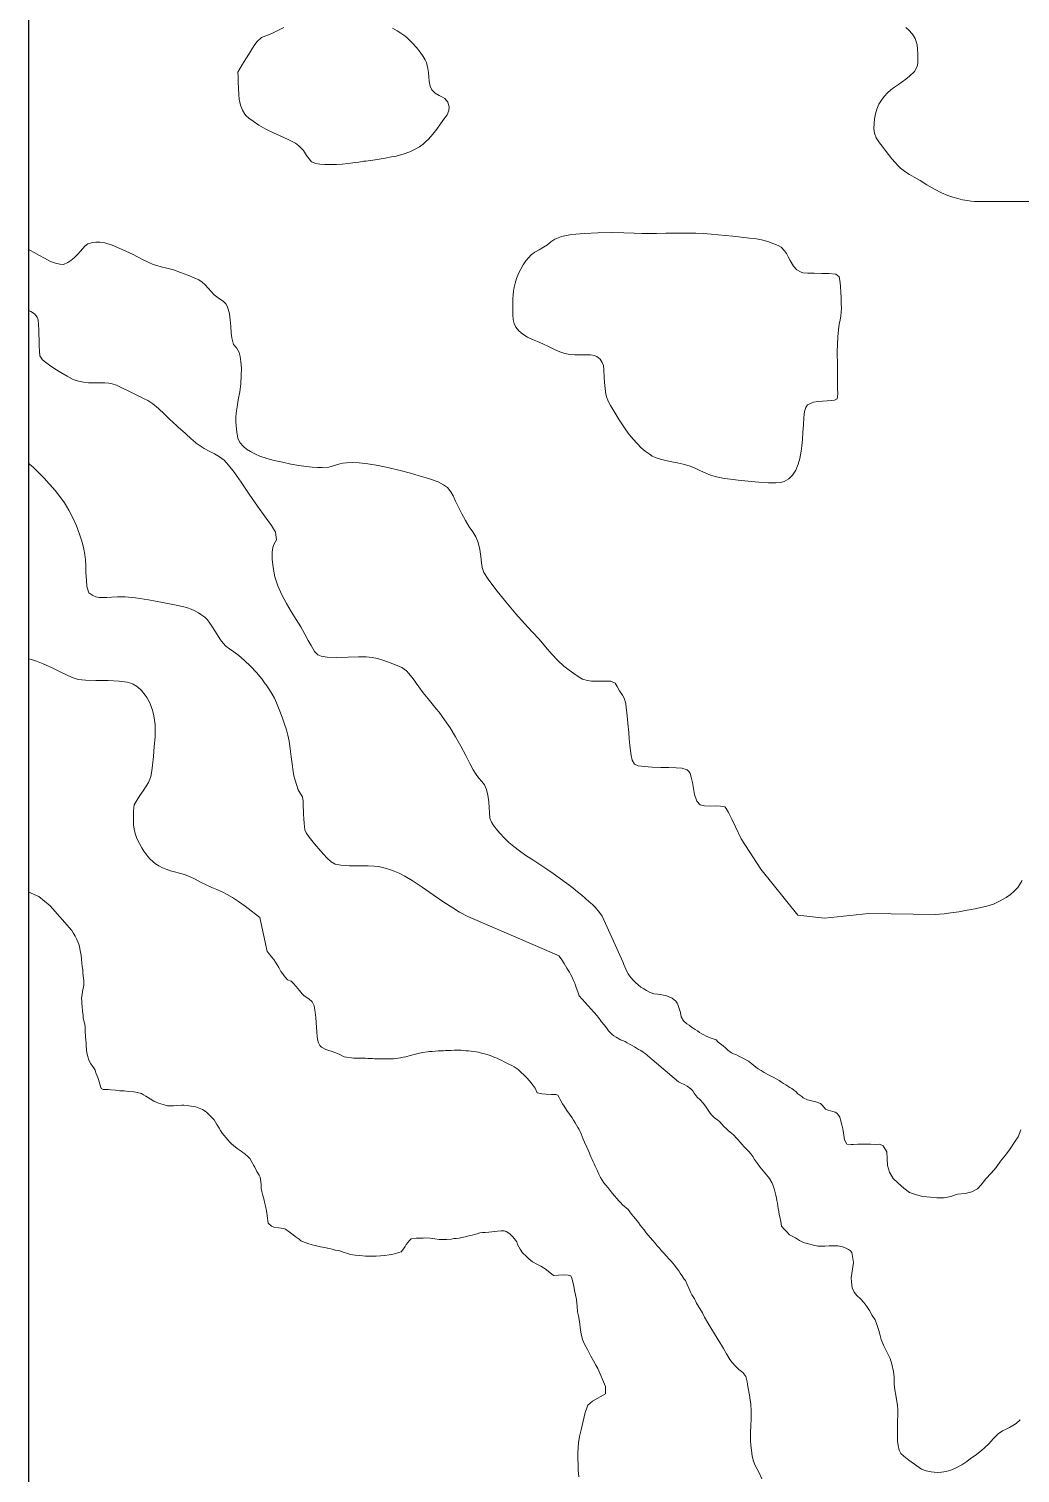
# Model space of a CAD drawing. Header units: kilometres. Extents: x 1172416 to 1173653, y 1051621 to 1052799.
# Drawn here: x 1172415.9 to 1172712.8, y 1051837.6 to 1052270.3 of the extents above; entities that cross this region are included whole.
import ezdxf

# ---------------------------------------------------------------- set-up
doc = ezdxf.new("R2010")
doc.units = ezdxf.units.KM
doc.header["$MEASUREMENT"] = 0
doc.layers.add('borde', color=1, linetype='Continuous')
doc.layers.add('terreno', color=7, linetype='Continuous')

msp = doc.modelspace()

# ---------------------------------------------------------------- linework, layer by layer
at = {"layer": 'borde', "elevation": -10}
msp.add_lwpolyline([(1172415.94072, 1052798.73106), (1173652.93033, 1052798.73106), (1173652.93033, 1051620.96949), (1172415.94072, 1051620.96949)], close=True, dxfattribs=at)
at = {"layer": 'terreno', "lineweight": 0, "ltscale": 2090}
for points, elevation in [([(1172492.28169, 1052270.74055), (1172490.28538, 1052269.70226), (1172488.63967, 1052268.96959), (1172487.34489, 1052268.47257), (1172485.5614, 1052267.68827), (1172484.3006, 1052266.55037), (1172483.63064, 1052265.66822), (1172482.86191, 1052264.52059), (1172481.95851, 1052263.08131), (1172480.9233, 1052261.38542), (1172479.914, 1052259.70764), (1172478.50483, 1052257.34898), (1172478.55964, 1052256.09117), (1172478.63106, 1052254.49239), (1172478.72514, 1052252.52871), (1172478.82574, 1052250.67106), (1172478.93019, 1052249.28146), (1172479.26261, 1052247.46388), (1172479.89064, 1052245.9547), (1172480.57606, 1052244.79179), (1172481.04955, 1052244.26196), (1172481.83175, 1052243.58054), (1172483.06616, 1052242.6412), (1172484.76251, 1052241.50797), (1172486.8973, 1052240.28578), (1172489.38808, 1052239.06922), (1172491.92253, 1052237.92689), (1172494.12835, 1052236.91403), (1172495.72837, 1052236.06538), (1172496.81587, 1052235.32337), (1172498.18775, 1052233.85564), (1172499.11047, 1052232.41682), (1172499.82351, 1052231.33604), (1172500.51527, 1052230.5332), (1172501.843, 1052229.9603), (1172503.05388, 1052229.7859), (1172504.57342, 1052229.68893), (1172506.26763, 1052229.66476), (1172507.93055, 1052229.70546), (1172508.01455, 1052229.70785), (1172509.74417, 1052229.81187), (1172511.39857, 1052229.96453), (1172512.97575, 1052230.16283), (1172514.7007, 1052230.41084), (1172516.26475, 1052230.63608), (1172516.8514, 1052230.7208), (1172519.5908, 1052231.1035), (1172522.62484, 1052231.56758), (1172524.54525, 1052231.93549), (1172525.53943, 1052232.1261), (1172528.00555, 1052232.78054), (1172530.01033, 1052233.50486), (1172531.62292, 1052234.26138), (1172532.91448, 1052235.0224), (1172533.95405, 1052235.77826), (1172534.81362, 1052236.52929), (1172535.55922, 1052237.27479), (1172536.8604, 1052238.7649), (1172538.08247, 1052240.27865), (1172539.23835, 1052241.83409), (1172540.22096, 1052243.22572), (1172541.17592, 1052244.54622), (1172541.73308, 1052245.81588), (1172541.75585, 1052246.94606), (1172541.34027, 1052248.36222), (1172540.47222, 1052249.44226), (1172539.78619, 1052249.87012), (1172538.75568, 1052250.39838), (1172537.60543, 1052251.08811), (1172536.6351, 1052252.00867), (1172536.06558, 1052253.1961), (1172535.80529, 1052254.55098), (1172535.68485, 1052255.93852), (1172535.56281, 1052257.24302), (1172535.41139, 1052258.41441), (1172535.0048, 1052260.26463), (1172534.63896, 1052261.08798), (1172534.02038, 1052262.06919), (1172533.08654, 1052263.31894), (1172531.97615, 1052264.68588), (1172530.87423, 1052265.95087), (1172529.92254, 1052266.94952), (1172529.07589, 1052267.72866), (1172528.24178, 1052268.39083), (1172527.32575, 1052269.03063), (1172526.21254, 1052269.71053), (1172524.78486, 1052270.48696)], 50), ([(1172716.52205, 1052218.57203), (1172711.89346, 1052218.63462), (1172707.12321, 1052218.62354), (1172703.13714, 1052218.58408), (1172700.5991, 1052218.56034), (1172699.1199, 1052218.58249), (1172698.0514, 1052218.67657), (1172696.86346, 1052218.86308), (1172695.51713, 1052219.13186), (1172694.0935, 1052219.46429), (1172692.64057, 1052219.8636), (1172691.06691, 1052220.41435), (1172689.24606, 1052221.22198), (1172687.11474, 1052222.34318), (1172684.87068, 1052223.62388), (1172682.77681, 1052224.86127), (1172681.04193, 1052225.8943), (1172679.66099, 1052226.72696), (1172678.57878, 1052227.406), (1172676.98619, 1052228.59071), (1172676.22775, 1052229.32624), (1172675.35425, 1052230.28526), (1172674.38492, 1052231.42485), (1172673.3701, 1052232.66822), (1172672.36517, 1052233.93466), (1172671.43656, 1052235.13744), (1172670.65465, 1052236.18687), (1172669.6615, 1052237.71738), (1172669.18532, 1052239.04626), (1172668.99864, 1052240.48949), (1172669.00394, 1052241.9376), (1172669.15827, 1052243.37941), (1172669.45056, 1052244.83184), (1172669.89081, 1052246.29798), (1172670.46321, 1052247.73071), (1172671.39914, 1052249.27314), (1172672.13701, 1052250.17361), (1172673.03971, 1052251.11685), (1172674.06153, 1052252.03364), (1172675.1597, 1052252.87478), (1172676.29909, 1052253.6691), (1172677.44849, 1052254.46447), (1172678.57272, 1052255.29472), (1172679.60998, 1052256.11658), (1172681.17652, 1052257.5339), (1172681.96755, 1052259.04967), (1172682.12348, 1052260.14846), (1172682.16348, 1052261.44473), (1172682.12904, 1052262.83766), (1172682.04762, 1052264.22436), (1172681.90863, 1052265.51379), (1172681.37054, 1052267.47143), (1172680.48957, 1052268.75243), (1172679.32256, 1052270.03311), (1172678.55909, 1052270.77263)], 40), ([(1172586.29802, 1052209.25384), (1172590.34818, 1052209.27259), (1172594.04283, 1052209.18368), (1172597.13853, 1052209.07299), (1172599.51898, 1052209.00901), (1172601.57516, 1052208.99552), (1172603.82419, 1052209.01994), (1172606.63514, 1052209.06794), (1172609.78113, 1052209.11249), (1172612.88527, 1052209.12386), (1172615.64964, 1052209.08066), (1172618.08725, 1052208.98293), (1172620.28704, 1052208.84009), (1172622.35303, 1052208.65765), (1172624.43616, 1052208.44127), (1172626.70142, 1052208.19674), (1172629.22581, 1052207.9304), (1172631.73423, 1052207.658), (1172633.86457, 1052207.39684), (1172635.35979, 1052207.15474), (1172637.25936, 1052206.62249), (1172639.0497, 1052205.92773), (1172640.34815, 1052205.41472), (1172641.15444, 1052204.93042), (1172642.17762, 1052203.82608), (1172642.75452, 1052202.9897), (1172643.32821, 1052201.98528), (1172643.88413, 1052200.9288), (1172644.90525, 1052199.18542), (1172645.90918, 1052198.13499), (1172646.98916, 1052197.50695), (1172647.70865, 1052197.19326), (1172649.22089, 1052197.16226), (1172651.1332, 1052197.1211), (1172653.4286, 1052197.06573), (1172655.48202, 1052197.00222), (1172657.5498, 1052196.86277), (1172658.58068, 1052196.0375), (1172658.86441, 1052194.37171), (1172658.97541, 1052193.07514), (1172659.06478, 1052191.48445), (1172659.13474, 1052189.76266), (1172659.1904, 1052188.10882), (1172659.22604, 1052186.6739), (1172659.20983, 1052185.42475), (1172659.10013, 1052184.27917), (1172658.87439, 1052183.13805), (1172658.59241, 1052181.83166), (1172658.33208, 1052180.17336), (1172658.15482, 1052178.06639), (1172658.05736, 1052175.78581), (1172658.01501, 1052173.69947), (1172658.00849, 1052172.08135), (1172658.02523, 1052170.84035), (1172658.05209, 1052169.79341), (1172658.10131, 1052167.8015), (1172658.11603, 1052165.91546), (1172658.10722, 1052164.1453), (1172658.12197, 1052162.46927), (1172658.15089, 1052160.97631), (1172658.02166, 1052159.51062), (1172657.17639, 1052159.12469), (1172656.21789, 1052159.00624), (1172654.97429, 1052158.90148), (1172653.58871, 1052158.79207), (1172652.19925, 1052158.65663), (1172650.91809, 1052158.45769), (1172649.08454, 1052157.68716), (1172648.56708, 1052156.91572), (1172648.23177, 1052155.68009), (1172648.01003, 1052153.89194), (1172647.85099, 1052151.73707), (1172647.70746, 1052149.47227), (1172647.54237, 1052147.32837), (1172647.3602, 1052145.41842), (1172647.17753, 1052143.83147), (1172646.81963, 1052141.64467), (1172646.33078, 1052139.8743), (1172645.59998, 1052138.0928), (1172644.63184, 1052136.59624), (1172643.54699, 1052135.46915), (1172642.12048, 1052134.69551), (1172641.06563, 1052134.4336), (1172639.56221, 1052134.28663), (1172637.40003, 1052134.29563), (1172634.49801, 1052134.48021), (1172631.28144, 1052134.77535), (1172628.30576, 1052135.0966), (1172625.99232, 1052135.37692), (1172624.23202, 1052135.63479), (1172622.78169, 1052135.9031), (1172621.42812, 1052136.22286), (1172620.07112, 1052136.6366), (1172618.64145, 1052137.19402), (1172617.08404, 1052137.91186), (1172615.41133, 1052138.68917), (1172613.64996, 1052139.39506), (1172611.84239, 1052139.92873), (1172610.08247, 1052140.31861), (1172608.47896, 1052140.62221), (1172607.11565, 1052140.88793), (1172605.03033, 1052141.36031), (1172603.4558, 1052141.88706), (1172602.61872, 1052142.32421), (1172601.62771, 1052142.96266), (1172600.50874, 1052143.80653), (1172599.31285, 1052144.84807), (1172598.09013, 1052146.06648), (1172596.88184, 1052147.41097), (1172595.72926, 1052148.81674), (1172594.66062, 1052150.23587), (1172593.65989, 1052151.67634), (1172593.07065, 1052152.58567), (1172592.69797, 1052153.16097), (1172591.76184, 1052154.68874), (1172590.88996, 1052156.1648), (1172590.13687, 1052157.47039), (1172589.54283, 1052158.54972), (1172589.08896, 1052159.59868), (1172589.0391, 1052159.78246), (1172588.74204, 1052160.87315), (1172588.47634, 1052162.53403), (1172588.2879, 1052164.35626), (1172588.1772, 1052166.01786), (1172588.1262, 1052168.17675), (1172588.12201, 1052168.21874), (1172587.9934, 1052169.43023), (1172587.62083, 1052170.41456), (1172587.02856, 1052171.32788), (1172586.01173, 1052172.14122), (1172585.21624, 1052172.45355), (1172584.12525, 1052172.65153), (1172582.70387, 1052172.71395), (1172581.08682, 1052172.70446), (1172579.45072, 1052172.70389), (1172577.92621, 1052172.79285), (1172576.45498, 1052173.04105), (1172574.93268, 1052173.51704), (1172573.28619, 1052174.24947), (1172571.56707, 1052175.11557), (1172569.8611, 1052175.95172), (1172568.23679, 1052176.64526), (1172566.69878, 1052177.27617), (1172565.23647, 1052177.97345), (1172563.85739, 1052178.83612), (1172562.65767, 1052179.83763), (1172561.75061, 1052180.9195), (1172561.21136, 1052182.04608), (1172560.95868, 1052183.26998), (1172560.86922, 1052184.66465), (1172560.84185, 1052186.26063), (1172560.8482, 1052187.91075), (1172560.8792, 1052189.42499), (1172560.93244, 1052190.67232), (1172561.03937, 1052191.76888), (1172561.2352, 1052192.88985), (1172561.5503, 1052194.1684), (1172561.98787, 1052195.56251), (1172562.54232, 1052196.98615), (1172563.205, 1052198.36132), (1172563.94111, 1052199.6418), (1172564.71187, 1052200.78644), (1172565.50036, 1052201.77114), (1172566.37345, 1052202.62723), (1172567.42394, 1052203.40114), (1172568.6946, 1052204.13908), (1172570.03425, 1052204.88131), (1172571.24669, 1052205.66697), (1172572.25483, 1052206.5137), (1172573.45901, 1052207.35431), (1172575.38068, 1052208.09925), (1172578.38122, 1052208.67318), (1172582.17067, 1052209.05873), (1172586.29802, 1052209.25384)], 50), ([(1172415.94072, 1052204.17727), (1172416.0133, 1052204.12856), (1172416.45152, 1052203.8746), (1172417.47531, 1052203.28127), (1172419.11654, 1052202.38882), (1172420.60927, 1052201.60167), (1172422.45775, 1052200.65917), (1172423.95545, 1052200.09307), (1172425.24688, 1052199.80403), (1172426.3113, 1052199.72594), (1172427.56262, 1052200.32277), (1172428.47484, 1052200.93604), (1172429.47516, 1052201.74271), (1172430.47877, 1052202.70441), (1172431.39923, 1052203.69772), (1172432.67225, 1052205.22172), (1172433.56886, 1052205.96692), (1172435.05331, 1052206.3238), (1172436.02092, 1052206.41928), (1172437.14487, 1052206.44449), (1172438.66201, 1052206.21749), (1172440.86438, 1052205.51764), (1172443.87752, 1052204.2325), (1172447.15692, 1052202.67458), (1172449.99362, 1052201.26363), (1172451.88111, 1052200.3193), (1172453.1188, 1052199.754), (1172454.20959, 1052199.38202), (1172455.56626, 1052199.03728), (1172457.24327, 1052198.62701), (1172459.20491, 1052198.08105), (1172461.37738, 1052197.35906), (1172463.52926, 1052196.54897), (1172465.394, 1052195.76556), (1172466.78023, 1052195.08792), (1172467.81537, 1052194.42168), (1172468.70405, 1052193.63774), (1172469.61166, 1052192.65287), (1172470.53661, 1052191.59509), (1172471.44008, 1052190.64221), (1172473.03178, 1052189.43151), (1172474.15998, 1052188.75468), (1172474.93275, 1052187.95021), (1172475.30188, 1052187.27788), (1172475.65641, 1052186.30246), (1172475.96576, 1052184.93482), (1172476.20806, 1052183.14682), (1172476.39422, 1052181.16656), (1172476.54694, 1052179.28516), (1172476.69209, 1052177.74174), (1172477.16639, 1052175.73681), (1172478.07495, 1052174.76395), (1172478.94043, 1052173.37687), (1172479.23597, 1052172.18116), (1172479.44226, 1052170.60902), (1172479.55728, 1052168.66043), (1172479.55162, 1052166.42627), (1172479.39072, 1052164.02438), (1172479.06104, 1052161.5757), (1172478.65495, 1052159.21368), (1172478.28679, 1052157.07984), (1172478.04914, 1052155.27364), (1172477.95363, 1052153.8681), (1172477.94234, 1052152.63298), (1172477.99061, 1052151.49713), (1172478.0825, 1052150.4405), (1172478.20406, 1052149.45501), (1172478.52517, 1052147.70837), (1172479.06538, 1052146.37279), (1172480.17797, 1052145.17888), (1172481.0994, 1052144.45108), (1172482.26202, 1052143.68342), (1172483.62537, 1052142.97569), (1172485.30786, 1052142.24343), (1172486.34751, 1052141.90322), (1172487.21988, 1052141.61824), (1172489.39869, 1052141.03827), (1172491.84351, 1052140.46156), (1172494.38415, 1052139.92628), (1172494.50425, 1052139.90484), (1172496.8073, 1052139.49247), (1172498.94279, 1052139.20032), (1172500.77271, 1052139.02478), (1172502.32427, 1052138.92396), (1172502.83941, 1052138.90033), (1172503.62662, 1052138.86598), (1172505.73825, 1052138.97275), (1172507.48481, 1052139.52487), (1172509.02946, 1052140.05205), (1172509.90674, 1052140.22112), (1172511.08228, 1052140.33357), (1172512.70814, 1052140.38609), (1172514.82359, 1052140.31687), (1172517.436, 1052140.04794), (1172520.51257, 1052139.53215), (1172523.83403, 1052138.82847), (1172527.13895, 1052138.02472), (1172530.18693, 1052137.20676), (1172532.83161, 1052136.44595), (1172534.94968, 1052135.80971), (1172536.47395, 1052135.33974), (1172538.44543, 1052134.61482), (1172540.07549, 1052133.7573), (1172541.31943, 1052132.922), (1172542.33258, 1052131.60862), (1172542.96021, 1052130.40044), (1172543.71349, 1052128.83283), (1172544.59604, 1052126.9998), (1172545.60232, 1052125.00834), (1172546.68361, 1052123.01322), (1172547.78314, 1052121.18318), (1172548.83947, 1052119.61198), (1172549.77748, 1052118.11122), (1172550.51535, 1052116.41953), (1172550.99883, 1052114.37864), (1172551.28374, 1052112.24084), (1172551.45144, 1052110.36149), (1172551.63306, 1052108.93425), (1172552.17773, 1052107.49868), (1172553.48037, 1052105.43158), (1172555.78587, 1052102.32706), (1172558.70707, 1052098.65134), (1172561.70373, 1052095.08899), (1172564.34344, 1052092.16002), (1172566.63784, 1052089.72648), (1172568.70832, 1052087.48792), (1172570.66092, 1052085.22381), (1172572.53623, 1052083.02135), (1172574.36146, 1052081.04968), (1172576.13702, 1052079.44079), (1172577.75692, 1052078.18721), (1172579.09134, 1052077.24732), (1172580.73077, 1052076.09783), (1172581.75078, 1052075.46152), (1172583.20873, 1052075.05624), (1172584.37834, 1052074.94163), (1172585.71171, 1052074.8798), (1172586.99886, 1052074.86475), (1172588.92871, 1052074.92269), (1172590.20485, 1052074.91159), (1172590.81519, 1052074.61832), (1172591.47674, 1052074.30044), (1172592.14335, 1052073.31646), (1172592.84257, 1052071.97862), (1172593.72129, 1052070.7556), (1172594.20652, 1052069.84779), (1172594.65731, 1052068.16877), (1172594.83692, 1052066.88148), (1172595.03381, 1052065.47034), (1172595.32939, 1052062.32352), (1172595.54846, 1052059.50236), (1172595.6973, 1052057.59092), (1172595.88554, 1052055.59967), (1172596.07451, 1052054.09446), (1172596.29534, 1052052.62039), (1172596.56784, 1052051.21856), (1172597.29556, 1052049.99184), (1172598.37765, 1052049.55583), (1172600.20197, 1052049.29225), (1172602.55476, 1052049.15612), (1172605.12224, 1052049.085), (1172607.6077, 1052049.02049), (1172609.78722, 1052048.93456), (1172611.45393, 1052048.80726), (1172613.02497, 1052048.38552), (1172613.6448, 1052047.78234), (1172613.95746, 1052047.21075), (1172614.27825, 1052046.17918), (1172614.6037, 1052044.57458), (1172614.93635, 1052042.708), (1172615.28029, 1052040.99748), (1172615.97872, 1052038.96659), (1172616.91298, 1052037.84284), (1172618.2063, 1052037.5758), (1172620.10078, 1052037.49756), (1172621.75182, 1052037.5112), (1172623.02697, 1052037.49711), (1172624.30019, 1052037.24898), (1172624.7285, 1052036.75492), (1172625.40396, 1052035.58399), (1172626.41731, 1052033.57654), (1172627.54417, 1052031.2456), (1172629.22162, 1052027.71215), (1172635.13939, 1052018.54495), (1172646.2066, 1052004.8143), (1172654.22211, 1052003.94632), (1172667.48548, 1052005.34275), (1172687.46429, 1052005.00515), (1172688.56789, 1052005.10726), (1172690.00934, 1052005.24594), (1172692.00341, 1052005.47317), (1172694.36902, 1052005.80713), (1172696.90414, 1052006.24989), (1172699.33404, 1052006.73416), (1172701.36516, 1052007.17059), (1172702.8017, 1052007.50425), (1172704.74391, 1052008.13327), (1172705.75389, 1052008.58397), (1172706.81054, 1052009.1079), (1172708.61298, 1052010.1193), (1172709.89386, 1052011.02728), (1172710.99736, 1052012.01344), (1172712.02834, 1052013.11129), (1172712.6157, 1052013.90905), (1172713.37305, 1052015.14063)], 40), ([(1172415.94072, 1052185.99474), (1172416.53609, 1052185.59987), (1172417.57232, 1052184.91261), (1172418.44366, 1052183.98459), (1172418.67967, 1052183.12162), (1172418.82185, 1052181.7862), (1172418.90123, 1052180.19347), (1172418.9444, 1052178.64458), (1172418.97728, 1052177.37265), (1172419.04535, 1052175.41285), (1172419.13832, 1052173.69418), (1172419.25853, 1052172.35465), (1172419.96896, 1052171.18687), (1172420.86645, 1052170.44598), (1172422.13664, 1052169.55579), (1172423.72254, 1052168.52007), (1172425.54498, 1052167.36744), (1172427.4443, 1052166.24316), (1172429.23965, 1052165.32441), (1172430.81246, 1052164.73965), (1172432.27698, 1052164.4324), (1172433.80966, 1052164.30449), (1172435.51594, 1052164.26538), (1172437.23203, 1052164.26633), (1172438.72212, 1052164.27022), (1172439.85239, 1052164.22545), (1172440.88138, 1052164.0242), (1172442.16768, 1052163.54312), (1172443.92858, 1052162.72621), (1172445.82705, 1052161.78294), (1172448.61184, 1052160.35374), (1172449.33129, 1052160.04805), (1172450.27029, 1052159.63038), (1172451.5605, 1052158.95129), (1172452.45931, 1052158.35742), (1172453.07522, 1052157.95125), (1172454.71561, 1052156.59376), (1172456.5004, 1052154.93191), (1172458.47827, 1052153.04095), (1172458.73639, 1052152.80012), (1172460.64576, 1052151.02086), (1172462.79289, 1052149.07366), (1172464.65662, 1052147.42719), (1172464.9528, 1052147.17755), (1172466.06821, 1052146.23665), (1172467.23129, 1052145.37098), (1172468.4398, 1052144.62953), (1172469.90551, 1052143.84426), (1172471.51058, 1052142.98964), (1172473.04988, 1052142.07769), (1172474.40068, 1052141.06089), (1172475.75724, 1052139.66009), (1172477.39515, 1052137.53852), (1172479.50334, 1052134.50109), (1172481.92003, 1052130.92705), (1172484.39879, 1052127.3343), (1172486.69559, 1052124.16574), (1172488.57479, 1052121.55428), (1172489.80612, 1052119.55384), (1172490.11282, 1052117.24413), (1172489.29022, 1052115.85224), (1172488.96049, 1052114.92565), (1172488.77299, 1052113.5167), (1172488.7835, 1052111.45963), (1172489.04423, 1052108.92867), (1172489.60898, 1052106.18012), (1172490.50875, 1052103.43312), (1172491.67921, 1052100.75737), (1172493.03218, 1052098.18447), (1172494.48059, 1052095.73902), (1172495.93848, 1052093.40563), (1172497.32094, 1052091.16288), (1172498.55194, 1052089.01744), (1172499.59589, 1052087.09516), (1172500.42209, 1052085.55088), (1172501.48637, 1052083.7737), (1172502.44615, 1052082.75408), (1172503.44011, 1052082.34264), (1172505.28242, 1052082.08316), (1172508.1739, 1052082.02053), (1172511.55482, 1052082.08117), (1172514.67165, 1052082.1616), (1172516.97476, 1052082.16625), (1172518.7175, 1052082.02731), (1172520.35422, 1052081.68085), (1172522.211, 1052081.10341), (1172524.10527, 1052080.42214), (1172525.72724, 1052079.8026), (1172527.62803, 1052079.00534), (1172528.96665, 1052078.02447), (1172529.75844, 1052077.21809), (1172530.64449, 1052076.13913), (1172531.63189, 1052074.76861), (1172531.92672, 1052074.34585), (1172532.74836, 1052073.16768), (1172534.03252, 1052071.41951), (1172535.50108, 1052069.58819), (1172537.10013, 1052067.65546), (1172537.93022, 1052066.61844), (1172538.75982, 1052065.58202), (1172540.41932, 1052063.33455), (1172542.06272, 1052060.89201), (1172543.6841, 1052058.23834), (1172545.26529, 1052055.40749), (1172546.7322, 1052052.6361), (1172547.99949, 1052050.21181), (1172549.01319, 1052048.34539), (1172549.86371, 1052046.94724), (1172550.67383, 1052045.85192), (1172551.52835, 1052044.88482), (1172552.34425, 1052043.83753), (1172553.00251, 1052042.49348), (1172553.41471, 1052040.72629), (1172553.63473, 1052038.77918), (1172553.74904, 1052036.98459), (1172553.83344, 1052035.6029), (1172554.0105, 1052033.86162), (1172554.43309, 1052032.6595), (1172554.9709, 1052031.84393), (1172555.84223, 1052030.7009), (1172556.97759, 1052029.34206), (1172558.27219, 1052027.93195), (1172559.64844, 1052026.60024), (1172561.14843, 1052025.32511), (1172562.84545, 1052024.04587), (1172564.77974, 1052022.71473), (1172566.8662, 1052021.34231), (1172568.98577, 1052019.95103), (1172571.0353, 1052018.56842), (1172572.95556, 1052017.24023), (1172574.69933, 1052016.01622), (1172576.23947, 1052014.92427), (1172577.63025, 1052013.91065), (1172578.94301, 1052012.89965), (1172580.23299, 1052011.83856), (1172581.48302, 1052010.76827), (1172582.6548, 1052009.75162), (1172583.72013, 1052008.8325), (1172584.67412, 1052007.98185), (1172585.52102, 1052007.14972), (1172586.85047, 1052005.55677), (1172587.5872, 1052004.54312), (1172593.92591, 1051990.63958), (1172594.11671, 1051990.03742), (1172594.34512, 1051989.30244), (1172594.94638, 1051987.95712), (1172595.38192, 1051987.1981), (1172595.81376, 1051986.58805), (1172596.3056, 1051985.98029), (1172596.85545, 1051985.3728), (1172597.55783, 1051984.65201), (1172598.3782, 1051983.93476), (1172599.2263, 1051983.27663), (1172600.0707, 1051982.76752), (1172600.91411, 1051982.25738), (1172601.75739, 1051981.77726), (1172603.0469, 1051981.25118), (1172604.2945, 1051981.13795), (1172605.06813, 1051981.01152), (1172605.93189, 1051980.85851), (1172606.64653, 1051980.7298), (1172607.33471, 1051980.48297), (1172608.56651, 1051979.89563), (1172609.65756, 1051979.03662), (1172610.03041, 1051978.4253), (1172610.40453, 1051977.754), (1172610.89036, 1051976.28616), (1172611.05622, 1051975.66889), (1172611.27136, 1051974.34179), (1172611.92695, 1051973.14476), (1172612.92998, 1051972.28434), (1172613.62413, 1051971.82952), (1172614.25929, 1051971.37343), (1172615.46703, 1051970.57797), (1172616.10106, 1051970.15087), (1172616.7652, 1051969.69592), (1172617.39907, 1051969.29882), (1172618.06182, 1051968.93186), (1172618.72241, 1051968.5949), (1172619.95293, 1051968.06656), (1172621.14877, 1051967.68607), (1172621.71897, 1051967.43569), (1172622.32894, 1051966.80048), (1172623.84218, 1051965.68741), (1172624.54229, 1051965.0256), (1172625.24125, 1051964.39379), (1172626.36115, 1051963.56592), (1172626.96148, 1051963.28668), (1172627.65081, 1051963.00985), (1172628.37126, 1051962.70417), (1172629.54421, 1051962.08455), (1172630.08554, 1051961.80404), (1172631.38228, 1051961.01098), (1172632.44092, 1051960.24083), (1172633.59336, 1051959.2951), (1172634.31878, 1051958.78242), (1172635.19332, 1051958.24344), (1172636.12799, 1051957.67773), (1172637.00255, 1051957.13875), (1172637.78341, 1051956.74633), (1172638.56527, 1051956.35292), (1172639.94861, 1051955.65127), (1172640.61161, 1051955.22531), (1172641.3069, 1051954.74149), (1172641.94078, 1051954.34441), (1172642.63365, 1051953.94958), (1172643.83913, 1051953.21312), (1172644.38274, 1051952.87261), (1172645.01789, 1051952.41653), (1172645.56418, 1051951.92801), (1172646.23414, 1051951.29508), (1172647.35518, 1051950.43721), (1172647.83993, 1051950.06642), (1172649.10072, 1051949.47922), (1172650.32415, 1051949.18786), (1172651.60671, 1051948.86877), (1172653.01309, 1051948.37425), (1172653.53505, 1051947.73761), (1172654.51292, 1051946.69807), (1172655.23238, 1051946.39239), (1172655.94943, 1051946.17568), (1172657.35211, 1051945.83015), (1172657.86586, 1051945.45951), (1172658.38543, 1051944.91088), (1172658.72943, 1051944.26843), (1172658.9591, 1051943.47544), (1172659.32708, 1051941.97405), (1172659.7178, 1051940.74077), (1172659.84269, 1051939.47028), (1172659.94856, 1051938.85073), (1172660.16599, 1051937.46465), (1172660.88283, 1051936.20988), (1172662.18943, 1051936.09892), (1172662.84139, 1051936.11694), (1172664.2033, 1051936.15523), (1172665.15022, 1051936.18261), (1172665.89018, 1051936.20305), (1172667.25322, 1051936.21235), (1172667.99432, 1051936.20277), (1172669.36091, 1051936.09309), (1172670.67231, 1051936.23816), (1172671.74776, 1051935.7271), (1172672.88211, 1051933.93523), (1172672.96954, 1051931.89552), (1172673.00026, 1051929.79553), (1172673.6707, 1051927.76351), (1172674.74733, 1051925.91237), (1172676.28506, 1051924.47639), (1172677.94007, 1051922.98394), (1172679.65, 1051921.72578), (1172681.7605, 1051920.99749), (1172683.63392, 1051920.50012), (1172685.91199, 1051920.29965), (1172687.83906, 1051920.09454), (1172690.05604, 1051920.12681), (1172692.03215, 1051920.56297), (1172694.00617, 1051921.23314), (1172696.33636, 1051921.44194), (1172698.31346, 1051921.87911), (1172699.99113, 1051922.83693), (1172701.08175, 1051924.01904), (1172702.51337, 1051925.84778), (1172704.06482, 1051927.50406), (1172705.55698, 1051929.21707), (1172706.87035, 1051931.10226), (1172708.36224, 1051932.87427), (1172709.73461, 1051934.76074), (1172711.04743, 1051936.76294), (1172712.13188, 1051938.41106), (1172712.97642, 1051940.46509)], 30), ([(1172415.94072, 1052140.12575), (1172416.13126, 1052139.95222), (1172416.74965, 1052139.38979), (1172417.1968, 1052138.9831), (1172418.76805, 1052137.44027), (1172420.47531, 1052135.67506), (1172422.03318, 1052133.99417), (1172422.17692, 1052133.83882), (1172423.75931, 1052132.04303), (1172425.2198, 1052130.22869), (1172426.58483, 1052128.29387), (1172427.16934, 1052127.32752), (1172427.87276, 1052126.16471), (1172429.06748, 1052123.86209), (1172430.14779, 1052121.43194), (1172431.08635, 1052118.94514), (1172431.8484, 1052116.56753), (1172432.39705, 1052114.49094), (1172432.71481, 1052112.8183), (1172432.86986, 1052111.29393), (1172432.94884, 1052109.57118), (1172433.03073, 1052107.43543), (1172433.1431, 1052105.19682), (1172433.3049, 1052103.29545), (1172433.88799, 1052101.33803), (1172435.10985, 1052100.51764), (1172435.98437, 1052100.20366), (1172436.9764, 1052099.99423), (1172438.0578, 1052099.91924), (1172439.28173, 1052099.95189), (1172440.72135, 1052100.05457), (1172442.47592, 1052100.1707), (1172444.76805, 1052100.1703), (1172447.84546, 1052099.90652), (1172451.78353, 1052099.2947), (1172455.94946, 1052098.49993), (1172459.53514, 1052097.75347), (1172461.94974, 1052097.22361), (1172463.46664, 1052096.8326), (1172464.5755, 1052096.44371), (1172465.67186, 1052095.94875), (1172466.76565, 1052095.35978), (1172467.77066, 1052094.72138), (1172468.62881, 1052094.05132), (1172469.39644, 1052093.27683), (1172470.155, 1052092.30427), (1172470.96471, 1052091.08094), (1172471.79501, 1052089.72669), (1172472.59118, 1052088.40731), (1172473.32456, 1052087.25262), (1172474.07019, 1052086.25901), (1172474.92827, 1052085.39094), (1172475.98204, 1052084.58976), (1172477.26018, 1052083.71162), (1172478.77446, 1052082.59056), (1172480.5094, 1052081.11249), (1172482.33561, 1052079.36083), (1172484.09446, 1052077.47085), (1172485.65232, 1052075.57694), (1172486.71817, 1052074.13687), (1172486.96461, 1052073.8039), (1172488.00873, 1052072.27764), (1172488.79248, 1052071.0452), (1172489.44104, 1052069.85213), (1172490.10995, 1052068.36612), (1172490.89687, 1052066.40055), (1172490.90722, 1052066.37469), (1172491.74863, 1052064.13745), (1172492.5064, 1052062.03282), (1172493.08138, 1052060.31438), (1172493.51072, 1052058.73627), (1172493.8651, 1052056.9298), (1172494.19662, 1052054.65919), (1172494.49985, 1052052.23345), (1172494.75277, 1052050.09548), (1172494.94484, 1052048.56729), (1172495.31221, 1052046.54585), (1172495.57289, 1052045.54), (1172496.13087, 1052043.60546), (1172496.55381, 1052042.32734), (1172497.17737, 1052041.35017), (1172497.86942, 1052040.2663), (1172498.0837, 1052038.9112), (1172498.09555, 1052037.21516), (1172498.12627, 1052036.19624), (1172498.1887, 1052035.02145), (1172498.28586, 1052033.69382), (1172498.39601, 1052032.36425), (1172498.59432, 1052030.35505), (1172498.94743, 1052029.46963), (1172499.8445, 1052028.16769), (1172501.44466, 1052026.21098), (1172503.38209, 1052023.9828), (1172505.16026, 1052022.02391), (1172506.45923, 1052020.74883), (1172507.67449, 1052020.06241), (1172509.38206, 1052019.7443), (1172511.94388, 1052019.60314), (1172514.87929, 1052019.55272), (1172517.49753, 1052019.53382), (1172519.28882, 1052019.4941), (1172520.48336, 1052019.39563), (1172521.49231, 1052019.20229), (1172522.64782, 1052018.88961), (1172523.95483, 1052018.47464), (1172525.3392, 1052017.98201), (1172526.782, 1052017.39364), (1172528.49712, 1052016.52752), (1172530.75259, 1052015.15588), (1172533.697, 1052013.16137), (1172536.99185, 1052010.86147), (1172540.17715, 1052008.67807), (1172542.86027, 1052006.95838), (1172544.92708, 1052005.72986), (1172547.39358, 1052004.35719), (1172574.70254, 1051992.62478), (1172574.75591, 1051992.54402), (1172575.49934, 1051991.38039), (1172576.18249, 1051990.27348), (1172576.58662, 1051989.6033), (1172577.01962, 1051988.96327), (1172577.42146, 1051988.35309), (1172577.79432, 1051987.74078), (1172578.16831, 1051987.09946), (1172578.51231, 1051986.45702), (1172579.05102, 1051985.22744), (1172579.30602, 1051984.58358), (1172579.59341, 1051983.85086), (1172579.82183, 1051983.11587), (1172580.30183, 1051981.82602), (1172580.75156, 1051980.59402), (1172586.10556, 1051974.6114), (1172586.99799, 1051973.45047), (1172587.33842, 1051972.927), (1172588.25857, 1051971.82719), (1172589.08859, 1051970.75397), (1172589.5203, 1051970.17393), (1172590.49703, 1051969.16439), (1172591.13231, 1051968.67829), (1172591.82746, 1051968.22348), (1172593.12307, 1051967.46042), (1172593.72226, 1051967.21018), (1172594.44173, 1051966.90449), (1172595.13332, 1051966.56867), (1172595.82506, 1051966.20285), (1172596.54921, 1051965.74917), (1172597.24221, 1051965.32435), (1172598.50769, 1051964.58916), (1172599.16942, 1051964.2232), (1172599.83344, 1051963.79724), (1172600.52857, 1051963.34243), (1172601.22513, 1051962.79861), (1172601.89397, 1051962.19566), (1172602.5628, 1051961.59173), (1172610.4262, 1051954.90967), (1172611.0578, 1051954.57159), (1172612.31973, 1051953.95538), (1172613.01032, 1051953.61955), (1172614.15908, 1051952.82181), (1172614.7112, 1051952.15633), (1172615.17432, 1051951.48742), (1172616.06801, 1051950.26849), (1172616.98397, 1051949.42767), (1172617.89159, 1051948.43881), (1172618.28794, 1051947.93661), (1172618.73808, 1051947.26465), (1172619.12198, 1051946.64339), (1172619.9602, 1051945.5262), (1172620.38553, 1051945.02813), (1172621.38838, 1051943.9937), (1172622.10566, 1051943.50798), (1172622.8736, 1051942.88251), (1172624.06692, 1051941.53194), (1172624.72496, 1051940.88194), (1172625.36159, 1051940.32286), (1172626.41579, 1051939.43066), (1172626.94195, 1051938.97007), (1172627.95382, 1051937.93269), (1172628.32904, 1051937.4544), (1172628.78859, 1051936.91049), (1172629.3829, 1051936.20519), (1172630.08765, 1051935.40241), (1172630.84788, 1051934.71288), (1172631.51912, 1051934.02093), (1172632.10251, 1051933.29659), (1172632.68945, 1051932.45325), (1172633.24625, 1051931.63977), (1172634.07995, 1051930.41856), (1172634.85083, 1051929.37306), (1172635.34053, 1051928.79429), (1172635.83238, 1051928.18653), (1172636.32195, 1051927.63676), (1172637.27351, 1051926.44908), (1172637.67395, 1051925.9269), (1172638.36065, 1051924.70199), (1172638.67707, 1051923.96941), (1172639.19302, 1051922.47271), (1172639.42142, 1051921.73872), (1172639.62339, 1051920.8846), (1172639.79521, 1051920.06034), (1172639.93363, 1051919.32294), (1172640.07419, 1051918.55654), (1172640.21486, 1051917.76113), (1172640.3277, 1051916.93461), (1172640.50094, 1051916.02035), (1172640.64517, 1051915.10596), (1172640.78446, 1051914.39857), (1172641.0876, 1051913.07389), (1172641.22688, 1051912.36648), (1172641.33744, 1051911.59894), (1172641.59179, 1051911.31011), (1172641.85842, 1051910.96232), (1172642.83161, 1051910.07077), (1172643.71933, 1051909.05881), (1172644.92214, 1051908.47033), (1172645.46361, 1051908.15982), (1172646.70149, 1051907.33549), (1172647.48337, 1051906.94209), (1172648.20268, 1051906.66639), (1172649.42738, 1051906.31604), (1172650.89034, 1051905.91278), (1172652.20162, 1051905.65282), (1172653.68379, 1051905.63567), (1172654.30575, 1051905.65256), (1172655.60866, 1051905.68958), (1172656.88043, 1051905.75546), (1172658.21348, 1051905.76263), (1172659.52591, 1051905.47368), (1172660.12382, 1051905.28344), (1172661.38576, 1051904.66723), (1172661.96191, 1051904.20888), (1172662.38907, 1051903.74682), (1172662.86787, 1051900.76885), (1172662.13011, 1051896.16614), (1172662.23472, 1051894.95655), (1172662.43112, 1051893.14235), (1172663.06208, 1051891.86118), (1172663.88873, 1051890.86794), (1172664.95955, 1051889.83784), (1172665.99075, 1051888.72654), (1172666.81997, 1051887.61131), (1172667.65293, 1051886.33408), (1172668.48864, 1051884.89585), (1172669.32297, 1051883.53861), (1172669.87549, 1051882.13509), (1172670.43469, 1051880.36856), (1172670.73754, 1051879.3239), (1172671.172, 1051877.71581), (1172671.81222, 1051875.95065), (1172672.82052, 1051873.9502), (1172673.82746, 1051872.03073), (1172674.38549, 1051870.3042), (1172674.87256, 1051868.13132), (1172675.02777, 1051866.35692), (1172675.06611, 1051864.33797), (1172675.26115, 1051862.60477), (1172675.53461, 1051860.99394), (1172675.76159, 1051859.7049), (1172676.03762, 1051857.97308), (1172676.10378, 1051856.6413), (1172676.09269, 1051855.14614), (1172676.05121, 1051853.08483), (1172676.04956, 1051851.0647), (1172676.05028, 1051848.96357), (1172676.08313, 1051847.26761), (1172676.18929, 1051845.93702), (1172676.49882, 1051844.52836), (1172677.00348, 1051843.52864), (1172677.90837, 1051842.69777), (1172679.38495, 1051841.51352), (1172681.80209, 1051839.78259), (1172683.23454, 1051838.84115), (1172684.57812, 1051838.30133), (1172686.07858, 1051838.00726), (1172687.93928, 1051837.88086), (1172689.19106, 1051837.94563), (1172690.60145, 1051838.09417), (1172692.00874, 1051838.48471), (1172693.60934, 1051839.24316), (1172695.33037, 1051840.12417), (1172696.84584, 1051841.12324), (1172697.91989, 1051841.99226), (1172699.31555, 1051842.94877), (1172701.18696, 1051844.39851), (1172702.05902, 1051845.26361), (1172703.4482, 1051846.54311), (1172704.71381, 1051847.94106), (1172706.18123, 1051849.38393), (1172707.4549, 1051850.33787), (1172708.61762, 1051850.84429), (1172709.53754, 1051851.30657), (1172711.57407, 1051852.51806), (1172712.76499, 1051853.63164)], 20), ([(1172415.94072, 1052081.5806), (1172416.62611, 1052081.41596), (1172417.01862, 1052081.28848), (1172418.17453, 1052080.9131), (1172420.16833, 1052080.11627), (1172422.67173, 1052078.98579), (1172425.30669, 1052077.7309), (1172427.58596, 1052076.62038), (1172429.22156, 1052075.8639), (1172430.73467, 1052075.42787), (1172432.84776, 1052075.22063), (1172436.02231, 1052075.14332), (1172439.68378, 1052075.08825), (1172442.99667, 1052074.94157), (1172445.32229, 1052074.6213), (1172446.79746, 1052074.17211), (1172447.16649, 1052073.95379), (1172448.48818, 1052073.17187), (1172449.66524, 1052072.09625), (1172450.79164, 1052070.72537), (1172451.33138, 1052069.92582), (1172451.83244, 1052069.05309), (1172452.28792, 1052068.09013), (1172452.69294, 1052067.01095), (1172452.92087, 1052066.22502), (1172453.04254, 1052065.80548), (1172453.33351, 1052064.51976), (1172453.56057, 1052063.21273), (1172453.71671, 1052061.88437), (1172453.77406, 1052060.29853), (1172453.70195, 1052058.16008), (1172453.49102, 1052055.33092), (1172453.21104, 1052052.29744), (1172452.95302, 1052049.7041), (1172452.78181, 1052048.0192), (1172452.47575, 1052046.29668), (1172452.19335, 1052045.51733), (1172451.7407, 1052044.57018), (1172451.06604, 1052043.40798), (1172450.15936, 1052042.02769), (1172449.18385, 1052040.61411), (1172448.34441, 1052039.40015), (1172447.50263, 1052037.82615), (1172447.36042, 1052037.00645), (1172447.29164, 1052035.87806), (1172447.26584, 1052034.53586), (1172447.26624, 1052033.15178), (1172447.29426, 1052031.85183), (1172447.42314, 1052030.58234), (1172447.74235, 1052029.24375), (1172448.30514, 1052027.78225), (1172449.01798, 1052026.31447), (1172449.74812, 1052024.99877), (1172450.39599, 1052023.9517), (1172451.60442, 1052022.36019), (1172452.2819, 1052021.62027), (1172453.0443, 1052020.89276), (1172453.89753, 1052020.20666), (1172454.85146, 1052019.58504), (1172455.90911, 1052019.0289), (1172457.07644, 1052018.53827), (1172458.32349, 1052018.11302), (1172459.49214, 1052017.7714), (1172461.08519, 1052017.34774), (1172462.14155, 1052017.06761), (1172463.04301, 1052016.76576), (1172464.24239, 1052016.26628), (1172465.71384, 1052015.54004), (1172467.35488, 1052014.68958), (1172469.04087, 1052013.84733), (1172470.67237, 1052013.11383), (1172472.24754, 1052012.44808), (1172473.79076, 1052011.77418), (1172475.33635, 1052011.01728), (1172476.9547, 1052010.09871), (1172478.72516, 1052008.94083), (1172480.66182, 1052007.5267), (1172482.50553, 1052006.09914), (1172485.04408, 1052004.06876), (1172487.2904, 1051993.87153), (1172487.94689, 1051993.12252), (1172488.62169, 1051992.31159), (1172489.23635, 1051991.52839), (1172489.79201, 1051990.74391), (1172490.31881, 1051989.92929), (1172490.75548, 1051989.14127), (1172491.38333, 1051987.88509), (1172491.93544, 1051987.2196), (1172492.39729, 1051986.6097), (1172492.888, 1051986.03093), (1172493.34985, 1051985.42203), (1172494.51681, 1051985.0104), (1172495.09538, 1051984.46305), (1172495.98313, 1051983.45109), (1172496.93694, 1051982.20443), (1172497.79469, 1051981.19134), (1172498.28184, 1051980.73057), (1172498.9794, 1051980.18776), (1172499.73141, 1051979.7642), (1172500.76473, 1051978.84493), (1172501.39016, 1051977.67775), (1172501.60531, 1051976.34967), (1172501.68219, 1051975.72998), (1172501.76501, 1051974.90231), (1172501.81772, 1051974.10352), (1172501.9487, 1051972.59602), (1172502.04827, 1051971.17739), (1172502.14444, 1051969.84576), (1172502.27173, 1051968.48627), (1172502.42787, 1051967.1579), (1172502.65289, 1051966.51191), (1172503.02928, 1051965.7816), (1172503.57785, 1051965.23411), (1172504.81191, 1051964.58777), (1172505.43996, 1051964.36867), (1172506.72594, 1051963.9596), (1172507.53325, 1051963.68631), (1172508.34284, 1051963.35403), (1172509.06343, 1051963.01835), (1172510.32537, 1051962.40215), (1172511.07013, 1051962.24558), (1172512.52586, 1051962.10831), (1172513.18135, 1051962.00833), (1172514.60354, 1051961.98891), (1172515.43361, 1051961.98274), (1172516.76893, 1051961.93192), (1172517.45116, 1051961.89207), (1172518.78647, 1051961.84024), (1172519.4687, 1051961.8004), (1172520.23993, 1051961.76297), (1172521.69324, 1051961.71468), (1172522.31519, 1051961.73255), (1172523.11528, 1051961.72526), (1172524.53732, 1051961.73584), (1172525.15928, 1051961.75271), (1172526.51763, 1051961.91002), (1172527.19603, 1051962.04716), (1172527.9913, 1051962.21784), (1172528.78656, 1051962.38854), (1172530.11009, 1051962.72268), (1172530.90408, 1051962.95236), (1172532.46333, 1051963.3516), (1172533.75787, 1051963.68461), (1172535.26294, 1051963.90459), (1172535.94275, 1051963.95373), (1172536.74156, 1051964.00543), (1172537.62837, 1051964.06053), (1172538.51617, 1051964.11464), (1172540.11393, 1051964.18904), (1172540.73589, 1051964.20691), (1172541.53468, 1051964.25961), (1172542.39363, 1051964.28359), (1172543.25157, 1051964.30755), (1172543.96253, 1051964.32784), (1172545.3557, 1051964.30729), (1172546.78129, 1051964.19987), (1172547.55251, 1051964.16244), (1172548.35501, 1051964.06614), (1172549.1585, 1051963.96985), (1172550.58776, 1051963.71445), (1172551.81133, 1051963.3931), (1172552.40911, 1051963.23185), (1172553.21515, 1051963.01756), (1172554.02247, 1051962.74428), (1172555.4601, 1051962.19189), (1172556.12044, 1051961.91393), (1172556.81104, 1051961.57811), (1172557.53163, 1051961.24242), (1172558.28236, 1051960.87886), (1172559.09436, 1051960.4576), (1172559.84623, 1051960.06306), (1172560.59682, 1051959.7295), (1172561.22842, 1051959.3914), (1172562.40718, 1051958.59481), (1172562.95347, 1051958.1063), (1172563.4719, 1051957.58767), (1172564.02033, 1051957.07018), (1172565.02592, 1051956.09076), (1172565.82225, 1051955.16439), (1172566.22042, 1051954.7022), (1172566.68113, 1051954.1223), (1172567.51469, 1051952.93108), (1172567.86095, 1051952.22964), (1172568.11609, 1051951.55478), (1172569.4875, 1051951.26811), (1172570.88295, 1051951.18855), (1172572.30755, 1051951.08013), (1172573.76072, 1051951.06185), (1172574.35749, 1051950.9016), (1172574.7339, 1051950.1713), (1172575.0479, 1051949.52772), (1172575.76474, 1051948.27395), (1172576.26013, 1051947.5472), (1172577.06484, 1051946.32484), (1172577.83712, 1051945.19135), (1172578.57927, 1051944.0867), (1172578.98454, 1051943.38654), (1172579.50907, 1051942.63092), (1172579.91548, 1051941.90176), (1172580.34859, 1051941.23271), (1172580.72144, 1051940.62041), (1172581.03758, 1051939.94783), (1172581.32271, 1051939.27411), (1172581.58125, 1051938.51125), (1172581.93007, 1051937.69182), (1172582.34015, 1051936.81366), (1172583.03637, 1051935.26277), (1172583.76654, 1051933.50604), (1172584.0214, 1051932.89018), (1172584.3064, 1051932.24646), (1172584.56253, 1051931.5726), (1172584.87653, 1051930.92902), (1172585.19152, 1051930.28644), (1172585.53552, 1051929.64399), (1172586.13337, 1051928.38667), (1172586.64195, 1051927.18595), (1172587.08457, 1051926.19093), (1172587.58138, 1051925.37519), (1172588.13477, 1051924.65071), (1172588.74943, 1051923.8675), (1172589.39408, 1051923.08542), (1172590.03887, 1051922.27436), (1172590.68467, 1051921.4623), (1172591.32833, 1051920.68122), (1172591.97171, 1051919.95815), (1172592.61523, 1051919.20609), (1172593.1962, 1051918.57074), (1172593.71363, 1051918.05109), (1172595.35551, 1051916.58659), (1172596.40075, 1051915.25334), (1172597.10453, 1051914.44255), (1172597.99581, 1051913.3126), (1172598.48766, 1051912.70384), (1172599.01106, 1051911.97821), (1172599.50403, 1051911.34045), (1172600.14883, 1051910.52838), (1172600.82602, 1051909.62946), (1172601.96039, 1051908.26863), (1172602.72659, 1051907.37111), (1172603.43152, 1051906.53132), (1172604.10502, 1051905.78038), (1172604.74742, 1051905.05731), (1172605.39207, 1051904.27525), (1172606.09572, 1051903.49545), (1172606.82951, 1051902.6868), (1172607.59329, 1051901.87828), (1172608.26581, 1051901.12635), (1172609.27737, 1051899.93995), (1172610.07723, 1051898.89658), (1172610.54036, 1051898.22768), (1172611.00461, 1051897.52979), (1172611.46774, 1051896.86089), (1172612.16889, 1051895.75506), (1172612.57665, 1051895.38092), (1172613.05424, 1051894.18006), (1172613.59168, 1051893.00947), (1172614.13181, 1051891.69089), (1172614.44681, 1051891.04831), (1172615.22151, 1051889.82582), (1172615.56537, 1051889.21336), (1172615.8805, 1051888.54078), (1172617.64976, 1051885.69379), (1172618.24093, 1051884.37143), (1172619.53516, 1051882.17429), (1172620.11963, 1051881.21592), (1172621.28638, 1051879.34021), (1172622.87011, 1051876.82538), (1172623.33102, 1051875.98545), (1172623.91567, 1051874.9871), (1172624.79494, 1051873.42806), (1172625.83794, 1051871.71077), (1172626.54222, 1051870.79498), (1172627.49362, 1051869.6423), (1172628.52207, 1051868.69201), (1172629.71152, 1051867.74544), (1172630.6241, 1051866.55159), (1172630.97619, 1051865.02313), (1172631.20573, 1051863.61309), (1172631.70086, 1051860.99623), (1172631.93077, 1051859.5062), (1172632.07399, 1051858.37779), (1172632.19589, 1051856.23922), (1172632.21419, 1051855.31025), (1172632.1968, 1051854.09808), (1172632.082, 1051851.67141), (1172631.99386, 1051849.97289), (1172631.97491, 1051848.88174), (1172632.04381, 1051847.38797), (1172632.14997, 1051846.05737), (1172632.30127, 1051844.48398), (1172632.49629, 1051842.75077), (1172632.89057, 1051841.1825), (1172633.43933, 1051839.94096), (1172633.98656, 1051838.82041), (1172634.48884, 1051837.90068), (1172635.45578, 1051835.98003)], 10)]:
    msp.add_lwpolyline(points, dxfattribs=dict(at, elevation=elevation))
msp.add_lwpolyline([(1172415.94072, 1052011.6539), (1172418.91598, 1052010.41826), (1172422.33383, 1052007.62089), (1172428.77853, 1052000.20426), (1172429.18596, 1051999.46809), (1172429.74758, 1051998.47664), (1172430.24807, 1051997.51288), (1172430.85174, 1051996.0776), (1172431.04774, 1051995.43147), (1172431.2173, 1051994.66519), (1172431.42167, 1051993.72309), (1172431.56947, 1051992.68971), (1172431.71966, 1051991.56834), (1172431.83985, 1051990.44583), (1172431.92979, 1051989.38117), (1172432.0453, 1051988.40664), (1172432.13054, 1051987.491), (1172432.21451, 1051986.63333), (1172432.40081, 1051985.2761), (1172432.3501, 1051983.91179), (1172432.25127, 1051983.22729), (1172432.12256, 1051982.51265), (1172431.86603, 1051981.11238), (1172431.72507, 1051979.80465), (1172431.74536, 1051979.0937), (1172431.76806, 1051978.29475), (1172431.85216, 1051977.40809), (1172432.03974, 1051975.99087), (1172432.16461, 1051974.72038), (1172432.18377, 1051974.03943), (1172432.45792, 1051972.71361), (1172432.68264, 1051972.12762), (1172432.76688, 1051971.21095), (1172432.83518, 1051969.85018), (1172432.90121, 1051968.54841), (1172432.99709, 1051967.27676), (1172433.04411, 1051966.62594), (1172433.06681, 1051965.82701), (1172433.16878, 1051964.31839), (1172433.38281, 1051963.0203), (1172433.54753, 1051962.43302), (1172433.77708, 1051961.66904), (1172434.06222, 1051960.99532), (1172434.46861, 1051960.26615), (1172435.32862, 1051959.19307), (1172435.7353, 1051958.40489), (1172436.02511, 1051957.58318), (1172436.53978, 1051956.14649), (1172436.73566, 1051955.52935), (1172437.18906, 1051954.14936), (1172437.60994, 1051952.88723), (1172438.18141, 1051952.57685), (1172438.98262, 1051952.54056), (1172439.72371, 1051952.53199), (1172440.46592, 1051952.49342), (1172441.89165, 1051952.35601), (1172443.19938, 1051952.21505), (1172444.50583, 1051952.13309), (1172445.75344, 1051952.01984), (1172447.35843, 1051951.82826), (1172448.01165, 1051951.78727), (1172449.62246, 1051951.41771), (1172450.25534, 1051951.02061), (1172450.94935, 1051950.59579), (1172452.21722, 1051949.7726), (1172453.36244, 1051949.09387), (1172454.05303, 1051948.75704), (1172454.74349, 1051948.45121), (1172455.43041, 1051948.26238), (1172456.11617, 1051948.10453), (1172457.46001, 1051947.72774), (1172458.2035, 1051947.63017), (1172459.23928, 1051947.68896), (1172460.27395, 1051947.77674), (1172461.72257, 1051947.87745), (1172462.37452, 1051947.89547), (1172463.83266, 1051947.6702), (1172465.23066, 1051947.47165), (1172465.88629, 1051947.34268), (1172467.3828, 1051946.82157), (1172467.95412, 1051946.54119), (1172468.67714, 1051946.11752), (1172469.22329, 1051945.65802), (1172470.25774, 1051944.70974), (1172470.83758, 1051944.10339), (1172471.38856, 1051943.46789), (1172471.82281, 1051942.76886), (1172472.2268, 1051942.12768), (1172472.91123, 1051940.96179), (1172473.2865, 1051940.26147), (1172473.78203, 1051939.50473), (1172474.36427, 1051938.81037), (1172474.9164, 1051938.14388), (1172475.46837, 1051937.5074), (1172476.04821, 1051936.90205), (1172476.62805, 1051936.29569), (1172477.20547, 1051935.77933), (1172478.2965, 1051934.92032), (1172479.5054, 1051934.09587), (1172480.04928, 1051933.69635), (1172480.62529, 1051933.268), (1172481.65861, 1051932.34871), (1172482.08691, 1051931.85666), (1172482.89403, 1051930.54632), (1172483.23787, 1051929.93387), (1172483.55186, 1051929.29029), (1172484.23985, 1051928.00639), (1172484.92302, 1051926.89948), (1172485.1756, 1051926.34361), (1172485.31388, 1051925.63622), (1172485.47472, 1051924.15886), (1172485.49743, 1051922.92389), (1172485.65257, 1051922.03055), (1172485.98203, 1051920.85501), (1172486.34873, 1051919.41262), (1172486.51459, 1051918.79534), (1172486.8152, 1051917.58866), (1172487.06048, 1051916.23271), (1172487.19862, 1051915.55531), (1172487.3596, 1051914.04897), (1172487.47028, 1051913.25143), (1172487.5807, 1051912.51389), (1172488.58275, 1051911.65348), (1172489.33107, 1051911.37791), (1172490.76147, 1051911.09252), (1172492.13047, 1051910.89384), (1172492.75726, 1051910.73373), (1172493.87602, 1051909.93584), (1172495.05618, 1051909.05025), (1172495.69247, 1051908.56417), (1172496.26749, 1051908.1358), (1172496.8425, 1051907.70744), (1172497.38751, 1051907.27893), (1172498.61931, 1051906.69159), (1172499.42663, 1051906.4173), (1172500.7716, 1051906.0105), (1172501.66662, 1051905.79863), (1172502.47252, 1051905.61435), (1172503.24617, 1051905.48792), (1172504.43718, 1051905.2844), (1172505.80986, 1051904.93773), (1172506.76503, 1051904.69814), (1172507.68906, 1051904.4874), (1172509.00148, 1051904.19845), (1172510.34658, 1051903.76164), (1172511.06476, 1051903.51595), (1172512.28947, 1051903.1646), (1172513.65959, 1051902.93692), (1172515.02519, 1051902.82722), (1172516.74917, 1051902.63819), (1172518.11221, 1051902.64749), (1172519.88922, 1051902.66771), (1172521.19213, 1051902.70474), (1172522.4915, 1051902.85976), (1172523.84972, 1051903.04605), (1172524.55825, 1051903.15534), (1172525.38252, 1051903.32616), (1172526.70478, 1051903.7193), (1172527.37964, 1051903.97543), (1172527.78042, 1051904.46032), (1172528.57829, 1051905.57907), (1172528.91753, 1051906.18169), (1172529.92239, 1051907.3064), (1172530.38075, 1051907.88255), (1172531.91709, 1051908.04367), (1172533.10216, 1051908.04815), (1172533.96109, 1051908.07213), (1172534.72877, 1051908.15269), (1172536.09537, 1051908.04299), (1172537.52463, 1051907.78759), (1172538.83123, 1051907.67562), (1172540.19426, 1051907.68494), (1172540.96536, 1051907.6765), (1172542.44398, 1051907.77735), (1172543.18152, 1051907.88675), (1172543.92019, 1051907.96717), (1172544.80572, 1051908.08129), (1172545.57213, 1051908.22083), (1172546.60323, 1051908.42862), (1172547.66306, 1051908.69453), (1172548.63517, 1051908.90004), (1172549.3993, 1051909.09959), (1172550.22215, 1051909.35941), (1172550.95613, 1051909.58782), (1172551.72366, 1051909.69838), (1172552.55147, 1051909.7512), (1172553.64499, 1051909.87128), (1172555.41718, 1051910.06948), (1172556.30385, 1051910.15359), (1172557.30964, 1051910.21125), (1172558.22872, 1051910.20749), (1172558.8555, 1051910.04738), (1172560.00084, 1051909.33863), (1172560.85717, 1051908.41453), (1172562.05215, 1051906.92198), (1172562.22869, 1051906.15774), (1172563.0244, 1051904.71933), (1172563.77261, 1051903.60173), (1172564.80225, 1051902.61242), (1172565.66477, 1051901.86137), (1172566.77423, 1051900.91243), (1172567.99956, 1051900.20906), (1172569.26333, 1051899.62787), (1172570.57085, 1051898.88487), (1172571.92504, 1051897.78006), (1172573.0745, 1051896.83233), (1172574.52726, 1051896.90105), (1172576.30283, 1051897.01627), (1172577.39401, 1051896.99631), (1172578.20728, 1051896.73006), (1172578.50345, 1051896.04838), (1172578.82277, 1051894.90379), (1172579.09076, 1051893.61095), (1172579.35875, 1051892.31711), (1172579.62576, 1051891.02326), (1172579.89094, 1051889.69141), (1172580.16167, 1051887.58953), (1172580.24618, 1051885.96683), (1172580.4788, 1051884.75782), (1172580.76654, 1051883.08705), (1172581.13078, 1051880.44457), (1172581.30582, 1051879.35732), (1172581.76248, 1051877.70632), (1172582.35688, 1051876.32898), (1172583.23853, 1051874.68696), (1172584.20585, 1051872.68531), (1172584.96037, 1051871.28672), (1172585.75233, 1051870.0083), (1172586.33817, 1051868.96993), (1172588.61297, 1051863.63513), (1172588.62327, 1051861.40903), (1172584.73841, 1051859.16594), (1172583.3525, 1051858.04645), (1172582.52776, 1051855.81651), (1172581.35975, 1051850.61278), (1172580.83193, 1051848.62222), (1172580.50571, 1051846.71759), (1172580.37263, 1051845.21988), (1172580.36035, 1051843.76573), (1172580.34926, 1051842.27059), (1172580.39292, 1051839.96865), (1172580.45907, 1051838.63687), (1172580.62078, 1051836.5385)], dxfattribs=at)

doc.saveas('drawing.dxf')
